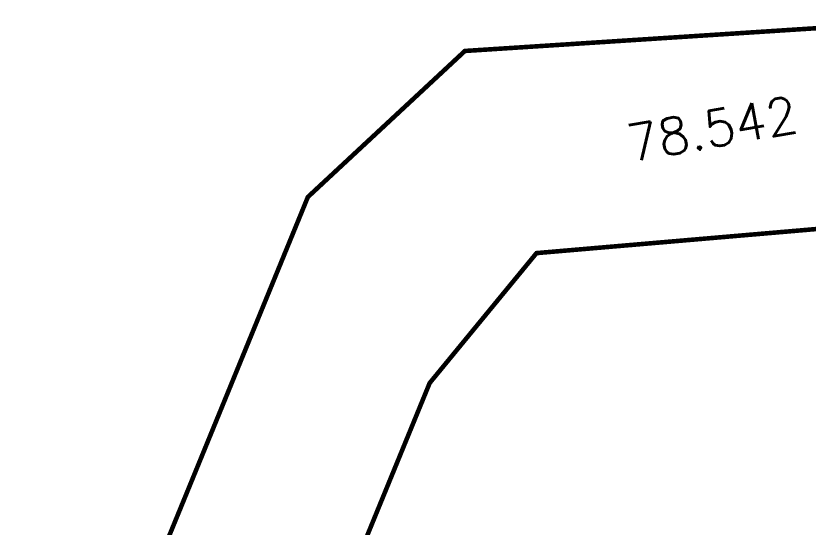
# Model space of a CAD drawing. Header units: inches. Extents: x 350994 to 353538, y 1581369 to 1583842.
# Drawn here: x 351335.36 to 351352.73, y 1583074.22 to 1583085.44 of the extents above; entities that cross this region are included whole.
import ezdxf
from ezdxf.enums import TextEntityAlignment as Align

# ---------------------------------------------------------------- set-up
doc = ezdxf.new("R2010")
doc.units = ezdxf.units.IN
doc.header["$MEASUREMENT"] = 0
doc.linetypes.add('1', pattern=[0])
doc.linetypes.add('ACAD_ISO02W100', pattern=[15, 12, -3])
doc.layers.add('LEVELS', color=184, linetype='Continuous')
doc.layers.add("ROAD'S", color=1, linetype='1')
doc.styles.add('ROMANS', font='ROMANS.shx')

msp = doc.modelspace()

# ---------------------------------------------------------------- linework, layer by layer
at = {"layer": "ROAD'S", "linetype": 'ACAD_ISO02W100', "lineweight": 5, "ltscale": 0.2, "const_width": 0.1}
for points in [[(351304.122, 1582994.133), (351304.122, 1582994.133), (351324.327, 1583040.136), (351332.446, 1583058.705), (351341.759, 1583081.464), (351345.202, 1583084.667), (351356.315, 1583085.387), (351418.308, 1583068.044), (351497.75, 1583043.085), (351504.331, 1583041.51), (351512.221, 1583039.554)], [(351308.981, 1582993.749), (351308.981, 1582993.749), (351328.856, 1583039.352), (351344.43, 1583077.385), (351346.772, 1583080.234), (351356.488, 1583081.07), (351417.406, 1583063.985), (351496.868, 1583039.671), (351502.915, 1583037.371), (351510.231, 1583034.872)]]:
    msp.add_lwpolyline(points, dxfattribs=at)

# ---------------------------------------------------------------- texts
at = {"layer": 'LEVELS', "lineweight": 9, "style": 'ROMANS'}
msp.add_text('78.542', height=0.8, rotation=10.2158, dxfattribs=at).set_placement((351350.622, 1583082.959, -28.331), align=Align.MIDDLE_CENTER)

doc.saveas('drawing.dxf')
